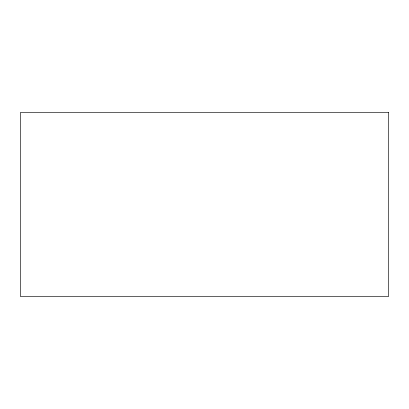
<?xml version="1.0" encoding="UTF-8"?>
<svg xmlns="http://www.w3.org/2000/svg" width="409" height="409" viewBox="0 0 409 409"><rect width="100%" height="100%" fill="white"/><g stroke="black" fill="none" stroke-linecap="round" stroke-linejoin="round"><path stroke-width="0.61" d="M388.55 112.475L20.45 112.475L20.45 296.525L388.55 296.525L388.55 112.475"/></g></svg>
